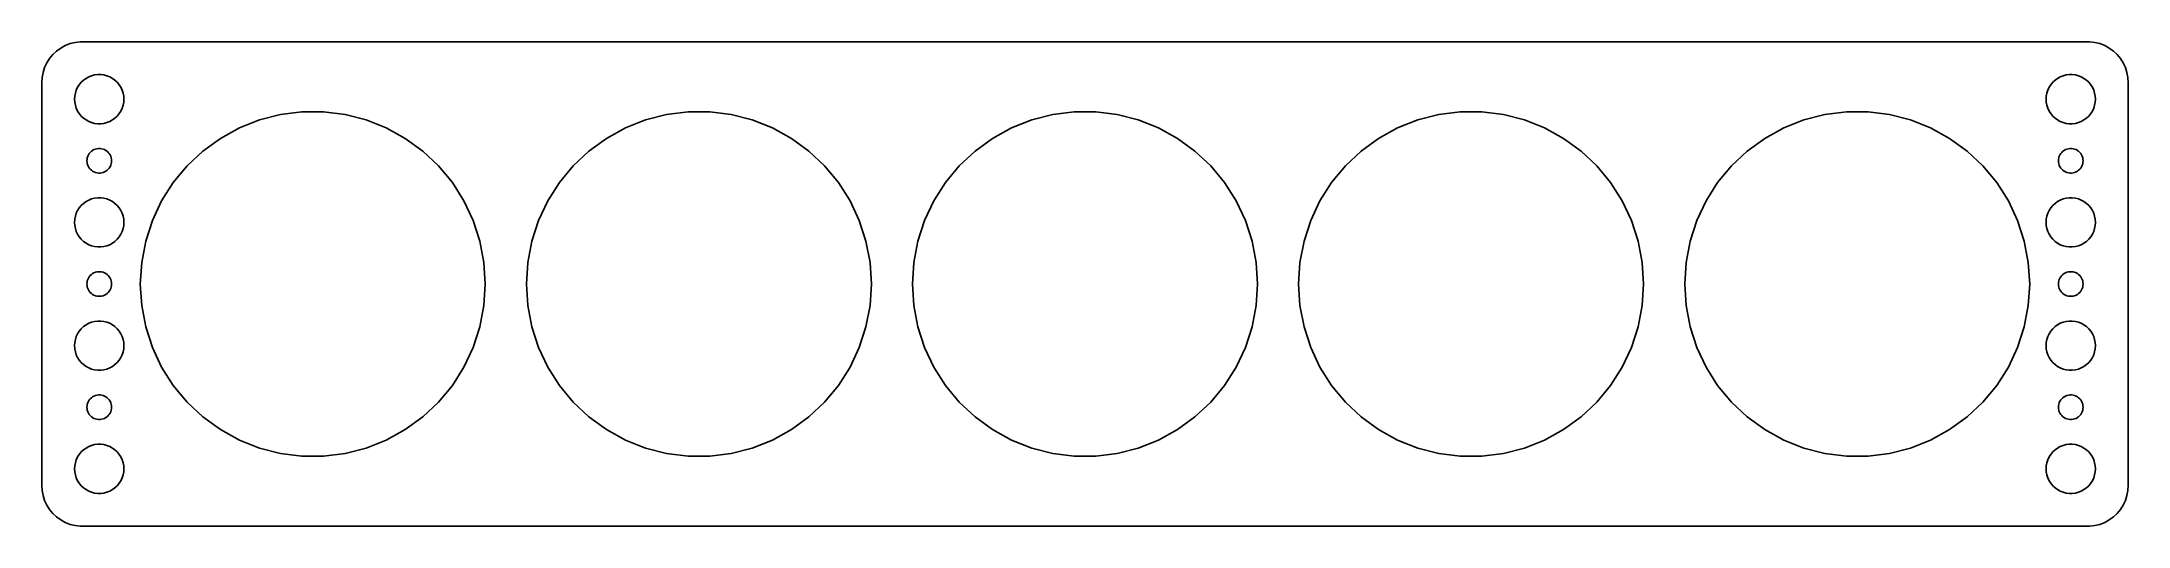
# Model space of a CAD drawing. Header units: metres. Extents: x -127 to 127, y -29 to 29.
import ezdxf

# ---------------------------------------------------------------- set-up
doc = ezdxf.new("R2010")
doc.units = ezdxf.units.M

msp = doc.modelspace()

# ---------------------------------------------------------------- linework, layer by layer
for p, q in [((-125.187, 28.3526), (-125.645, 27.9227)), ((-124.679, 28.7216), (-125.187, 28.3526)), ((-124.129, 29.0241), (-124.679, 28.7216)), ((-123.545, 29.2553), (-124.129, 29.0241)), ((-122.937, 29.4114), (-123.545, 29.2553)), ((-122.314, 29.4901), (-122.937, 29.4114)), ((122.314, 29.4901), (-122.314, 29.4901)), ((122.937, 29.4114), (122.314, 29.4901)), ((123.545, 29.2553), (122.937, 29.4114)), ((124.129, 29.0241), (123.545, 29.2553)), ((124.679, 28.7216), (124.129, 29.0241)), ((125.187, 28.3526), (124.679, 28.7216)), ((125.645, 27.9227), (125.187, 28.3526)), ((-126.843, 25.7434), (-126.961, 25.1267)), ((-126.649, 26.3406), (-126.843, 25.7434)), ((-126.382, 26.9088), (-126.649, 26.3406)), ((-126.045, 27.4389), (-126.382, 26.9088)), ((-125.645, 27.9227), (-126.045, 27.4389)), ((-120.927, 25.3532), (-120.562, 25.4469)), ((-120.562, 25.4469), (-120.188, 25.4941)), ((-120.188, 25.4941), (-119.812, 25.4941)), ((-119.812, 25.4941), (-119.438, 25.4469)), ((-119.438, 25.4469), (-119.073, 25.3532)), ((119.073, 25.3532), (119.438, 25.4469)), ((119.438, 25.4469), (119.812, 25.4941)), ((119.812, 25.4941), (120.188, 25.4941)), ((120.188, 25.4941), (120.562, 25.4469)), ((120.562, 25.4469), (120.927, 25.3532)), ((126.045, 27.4389), (125.645, 27.9227)), ((126.382, 26.9088), (126.045, 27.4389)), ((126.649, 26.3406), (126.382, 26.9088)), ((126.843, 25.7434), (126.649, 26.3406)), ((126.961, 25.1267), (126.843, 25.7434)), ((-126.961, 25.1267), (-127, 24.5)), ((-127, 24.5), (-127, -24.5)), ((-123, 22.5), (-122.976, 22.876)), ((-122.976, 22.876), (-122.906, 23.2461)), ((-122.906, 23.2461), (-122.789, 23.6044)), ((-122.789, 23.6044), (-122.629, 23.9453)), ((-122.629, 23.9453), (-122.427, 24.2634)), ((-122.427, 24.2634), (-122.187, 24.5536)), ((-122.187, 24.5536), (-121.912, 24.8115)), ((-121.912, 24.8115), (-121.607, 25.033)), ((-121.607, 25.033), (-121.277, 25.2145)), ((-121.277, 25.2145), (-120.927, 25.3532)), ((-119.073, 25.3532), (-118.723, 25.2145)), ((-118.723, 25.2145), (-118.393, 25.033)), ((-118.393, 25.033), (-118.088, 24.8115)), ((-118.088, 24.8115), (-117.813, 24.5536)), ((-117.813, 24.5536), (-117.573, 24.2634)), ((-117.573, 24.2634), (-117.371, 23.9453)), ((-117.371, 23.9453), (-117.211, 23.6044)), ((-117.211, 23.6044), (-117.094, 23.2461)), ((-117.094, 23.2461), (-117.024, 22.876)), ((-117.024, 22.876), (-117, 22.5)), ((117, 22.5), (117.024, 22.876)), ((117.024, 22.876), (117.094, 23.2461)), ((117.094, 23.2461), (117.211, 23.6044)), ((117.211, 23.6044), (117.371, 23.9453)), ((117.371, 23.9453), (117.573, 24.2634)), ((117.573, 24.2634), (117.813, 24.5536)), ((117.813, 24.5536), (118.088, 24.8115)), ((118.088, 24.8115), (118.393, 25.033)), ((118.393, 25.033), (118.723, 25.2145)), ((118.723, 25.2145), (119.073, 25.3532)), ((120.927, 25.3532), (121.277, 25.2145)), ((121.277, 25.2145), (121.607, 25.033)), ((121.607, 25.033), (121.912, 24.8115)), ((121.912, 24.8115), (122.187, 24.5536)), ((122.187, 24.5536), (122.427, 24.2634)), ((122.427, 24.2634), (122.629, 23.9453)), ((122.629, 23.9453), (122.789, 23.6044)), ((122.789, 23.6044), (122.906, 23.2461)), ((122.906, 23.2461), (122.976, 22.876)), ((122.976, 22.876), (123, 22.5)), ((127, 24.5), (126.961, 25.1267)), ((127, -24.5), (127, 24.5)), ((-122.976, 22.124), (-123, 22.5)), ((-122.906, 21.7539), (-122.976, 22.124)), ((-122.789, 21.3956), (-122.906, 21.7539)), ((-122.629, 21.0547), (-122.789, 21.3956)), ((-122.427, 20.7366), (-122.629, 21.0547)), ((-122.187, 20.4464), (-122.427, 20.7366)), ((-121.912, 20.1884), (-122.187, 20.4464)), ((-117.813, 20.4464), (-118.088, 20.1884)), ((-117.573, 20.7366), (-117.813, 20.4464)), ((-117.371, 21.0547), (-117.573, 20.7366)), ((-117.211, 21.3956), (-117.371, 21.0547)), ((-117.094, 21.7539), (-117.211, 21.3956)), ((-117.024, 22.124), (-117.094, 21.7539)), ((-117, 22.5), (-117.024, 22.124)), ((-100.489, 19.9722), (-97.935, 20.628)), ((-97.935, 20.628), (-95.3186, 20.9586)), ((-95.3186, 20.9586), (-92.6814, 20.9586)), ((-92.6814, 20.9586), (-90.065, 20.628)), ((-90.065, 20.628), (-87.5106, 19.9722)), ((-53.4893, 19.9722), (-50.935, 20.628)), ((-50.935, 20.628), (-48.3186, 20.9586)), ((-48.3186, 20.9586), (-45.6814, 20.9586)), ((-45.6814, 20.9586), (-43.065, 20.628)), ((-43.065, 20.628), (-40.5106, 19.9722)), ((-6.48935, 19.9722), (-3.935, 20.628)), ((-3.935, 20.628), (-1.31859, 20.9586)), ((-1.31859, 20.9586), (1.31859, 20.9586)), ((1.31859, 20.9586), (3.935, 20.628)), ((3.935, 20.628), (6.48935, 19.9722)), ((40.5106, 19.9722), (43.065, 20.628)), ((43.065, 20.628), (45.6814, 20.9586)), ((45.6814, 20.9586), (48.3186, 20.9586)), ((48.3186, 20.9586), (50.935, 20.628)), ((50.935, 20.628), (53.4893, 19.9722)), ((87.5106, 19.9722), (90.065, 20.628)), ((90.065, 20.628), (92.6814, 20.9586)), ((92.6814, 20.9586), (95.3186, 20.9586)), ((95.3186, 20.9586), (97.935, 20.628)), ((97.935, 20.628), (100.489, 19.9722)), ((117.024, 22.124), (117, 22.5)), ((117.094, 21.7539), (117.024, 22.124)), ((117.211, 21.3956), (117.094, 21.7539)), ((117.371, 21.0547), (117.211, 21.3956)), ((117.573, 20.7366), (117.371, 21.0547)), ((117.813, 20.4464), (117.573, 20.7366)), ((118.088, 20.1884), (117.813, 20.4464)), ((122.187, 20.4464), (121.912, 20.1884)), ((122.427, 20.7366), (122.187, 20.4464)), ((122.629, 21.0547), (122.427, 20.7366)), ((122.789, 21.3956), (122.629, 21.0547)), ((122.906, 21.7539), (122.789, 21.3956)), ((122.976, 22.124), (122.906, 21.7539)), ((123, 22.5), (122.976, 22.124)), ((-121.607, 19.967), (-121.912, 20.1884)), ((-121.277, 19.7855), (-121.607, 19.967)), ((-120.927, 19.6468), (-121.277, 19.7855)), ((-120.562, 19.5531), (-120.927, 19.6468)), ((-120.188, 19.5059), (-120.562, 19.5531)), ((-119.812, 19.5059), (-120.188, 19.5059)), ((-119.438, 19.5531), (-119.812, 19.5059)), ((-119.073, 19.6468), (-119.438, 19.5531)), ((-118.723, 19.7855), (-119.073, 19.6468)), ((-118.393, 19.967), (-118.723, 19.7855)), ((-118.088, 20.1884), (-118.393, 19.967)), ((-105.252, 17.7309), (-102.941, 19.0014)), ((-102.941, 19.0014), (-100.489, 19.9722)), ((-87.5106, 19.9722), (-85.0586, 19.0014)), ((-85.0586, 19.0014), (-82.7476, 17.7309)), ((-58.2523, 17.7309), (-55.9414, 19.0014)), ((-55.9414, 19.0014), (-53.4893, 19.9722)), ((-40.5106, 19.9722), (-38.0586, 19.0014)), ((-38.0586, 19.0014), (-35.7476, 17.7309)), ((-11.2523, 17.7309), (-8.94136, 19.0014)), ((-8.94136, 19.0014), (-6.48935, 19.9722)), ((6.48935, 19.9722), (8.94136, 19.0014)), ((8.94136, 19.0014), (11.2523, 17.7309)), ((35.7476, 17.7309), (38.0586, 19.0014)), ((38.0586, 19.0014), (40.5106, 19.9722)), ((53.4893, 19.9722), (55.9414, 19.0014)), ((55.9414, 19.0014), (58.2523, 17.7309)), ((82.7476, 17.7309), (85.0586, 19.0014)), ((85.0586, 19.0014), (87.5106, 19.9722)), ((100.489, 19.9722), (102.941, 19.0014)), ((102.941, 19.0014), (105.252, 17.7309)), ((118.393, 19.967), (118.088, 20.1884)), ((118.723, 19.7855), (118.393, 19.967)), ((119.073, 19.6468), (118.723, 19.7855)), ((119.438, 19.5531), (119.073, 19.6468)), ((119.812, 19.5059), (119.438, 19.5531)), ((120.188, 19.5059), (119.812, 19.5059)), ((120.562, 19.5531), (120.188, 19.5059)), ((120.927, 19.6468), (120.562, 19.5531)), ((121.277, 19.7855), (120.927, 19.6468)), ((121.607, 19.967), (121.277, 19.7855)), ((121.912, 20.1884), (121.607, 19.967)), ((-121.488, 15.188), (-121.453, 15.373)), ((-121.453, 15.373), (-121.395, 15.5522)), ((-121.395, 15.5522), (-121.314, 15.7226)), ((-121.314, 15.7226), (-121.214, 15.8817)), ((-121.214, 15.8817), (-121.093, 16.0268)), ((-121.093, 16.0268), (-120.956, 16.1558)), ((-120.956, 16.1558), (-120.804, 16.2665)), ((-120.804, 16.2665), (-120.639, 16.3572)), ((-120.639, 16.3572), (-120.464, 16.4266)), ((-120.464, 16.4266), (-120.281, 16.4734)), ((-120.281, 16.4734), (-120.094, 16.497)), ((-120.094, 16.497), (-119.906, 16.497)), ((-119.906, 16.497), (-119.719, 16.4734)), ((-119.719, 16.4734), (-119.536, 16.4266)), ((-119.536, 16.4266), (-119.361, 16.3572)), ((-119.361, 16.3572), (-119.196, 16.2665)), ((-119.196, 16.2665), (-119.044, 16.1558)), ((-119.044, 16.1558), (-118.907, 16.0268)), ((-118.907, 16.0268), (-118.786, 15.8817)), ((-118.786, 15.8817), (-118.686, 15.7226)), ((-118.686, 15.7226), (-118.605, 15.5522)), ((-118.605, 15.5522), (-118.547, 15.373)), ((-118.547, 15.373), (-118.512, 15.188)), ((-109.308, 14.3755), (-107.386, 16.1808)), ((-107.386, 16.1808), (-105.252, 17.7309)), ((-82.7476, 17.7309), (-80.6141, 16.1808)), ((-80.6141, 16.1808), (-78.6917, 14.3755)), ((-62.3083, 14.3755), (-60.3859, 16.1808)), ((-60.3859, 16.1808), (-58.2523, 17.7309)), ((-35.7476, 17.7309), (-33.6141, 16.1808)), ((-33.6141, 16.1808), (-31.6917, 14.3755)), ((-15.3083, 14.3755), (-13.3859, 16.1808)), ((-13.3859, 16.1808), (-11.2523, 17.7309)), ((11.2523, 17.7309), (13.3859, 16.1808)), ((13.3859, 16.1808), (15.3083, 14.3755)), ((31.6917, 14.3755), (33.6141, 16.1808)), ((33.6141, 16.1808), (35.7476, 17.7309)), ((58.2523, 17.7309), (60.3859, 16.1808)), ((60.3859, 16.1808), (62.3083, 14.3755)), ((78.6917, 14.3755), (80.6141, 16.1808)), ((80.6141, 16.1808), (82.7476, 17.7309)), ((105.252, 17.7309), (107.386, 16.1808)), ((107.386, 16.1808), (109.308, 14.3755)), ((118.512, 15.188), (118.547, 15.373)), ((118.547, 15.373), (118.605, 15.5522)), ((118.605, 15.5522), (118.686, 15.7226)), ((118.686, 15.7226), (118.786, 15.8817)), ((118.786, 15.8817), (118.907, 16.0268)), ((118.907, 16.0268), (119.044, 16.1558)), ((119.044, 16.1558), (119.196, 16.2665)), ((119.196, 16.2665), (119.361, 16.3572)), ((119.361, 16.3572), (119.536, 16.4266)), ((119.536, 16.4266), (119.719, 16.4734)), ((119.719, 16.4734), (119.906, 16.497)), ((119.906, 16.497), (120.094, 16.497)), ((120.094, 16.497), (120.281, 16.4734)), ((120.281, 16.4734), (120.464, 16.4266)), ((120.464, 16.4266), (120.639, 16.3572)), ((120.639, 16.3572), (120.804, 16.2665)), ((120.804, 16.2665), (120.956, 16.1558)), ((120.956, 16.1558), (121.093, 16.0268)), ((121.093, 16.0268), (121.214, 15.8817)), ((121.214, 15.8817), (121.314, 15.7226)), ((121.314, 15.7226), (121.395, 15.5522)), ((121.395, 15.5522), (121.453, 15.373)), ((121.453, 15.373), (121.488, 15.188)), ((-121.5, 15), (-121.488, 15.188)), ((-121.488, 14.812), (-121.5, 15)), ((-121.453, 14.627), (-121.488, 14.812)), ((-121.395, 14.4478), (-121.453, 14.627)), ((-121.314, 14.2774), (-121.395, 14.4478)), ((-121.214, 14.1183), (-121.314, 14.2774)), ((-121.093, 13.9732), (-121.214, 14.1183)), ((-120.956, 13.8442), (-121.093, 13.9732)), ((-120.804, 13.7335), (-120.956, 13.8442)), ((-120.639, 13.6427), (-120.804, 13.7335)), ((-120.464, 13.5734), (-120.639, 13.6427)), ((-120.281, 13.5266), (-120.464, 13.5734)), ((-120.094, 13.5029), (-120.281, 13.5266)), ((-119.906, 13.5029), (-120.094, 13.5029)), ((-119.719, 13.5266), (-119.906, 13.5029)), ((-119.536, 13.5734), (-119.719, 13.5266)), ((-119.361, 13.6427), (-119.536, 13.5734)), ((-119.196, 13.7335), (-119.361, 13.6427)), ((-119.044, 13.8442), (-119.196, 13.7335)), ((-118.907, 13.9732), (-119.044, 13.8442)), ((-118.786, 14.1183), (-118.907, 13.9732)), ((-118.686, 14.2774), (-118.786, 14.1183)), ((-118.605, 14.4478), (-118.686, 14.2774)), ((-118.547, 14.627), (-118.605, 14.4478)), ((-118.512, 14.812), (-118.547, 14.627)), ((-118.512, 15.188), (-118.5, 15)), ((-118.5, 15), (-118.512, 14.812)), ((-110.989, 12.3435), (-109.308, 14.3755)), ((-78.6917, 14.3755), (-77.0106, 12.3435)), ((-63.9893, 12.3435), (-62.3083, 14.3755)), ((-31.6917, 14.3755), (-30.0106, 12.3435)), ((-16.9893, 12.3435), (-15.3083, 14.3755)), ((15.3083, 14.3755), (16.9893, 12.3435)), ((30.0106, 12.3435), (31.6917, 14.3755)), ((62.3083, 14.3755), (63.9893, 12.3435)), ((77.0106, 12.3435), (78.6917, 14.3755)), ((109.308, 14.3755), (110.989, 12.3435)), ((118.5, 15), (118.512, 15.188)), ((118.512, 14.812), (118.5, 15)), ((118.547, 14.627), (118.512, 14.812)), ((118.605, 14.4478), (118.547, 14.627)), ((118.686, 14.2774), (118.605, 14.4478)), ((118.786, 14.1183), (118.686, 14.2774)), ((118.907, 13.9732), (118.786, 14.1183)), ((119.044, 13.8442), (118.907, 13.9732)), ((119.196, 13.7335), (119.044, 13.8442)), ((119.361, 13.6427), (119.196, 13.7335)), ((119.536, 13.5734), (119.361, 13.6427)), ((119.719, 13.5266), (119.536, 13.5734)), ((119.906, 13.5029), (119.719, 13.5266)), ((120.094, 13.5029), (119.906, 13.5029)), ((120.281, 13.5266), (120.094, 13.5029)), ((120.464, 13.5734), (120.281, 13.5266)), ((120.639, 13.6427), (120.464, 13.5734)), ((120.804, 13.7335), (120.639, 13.6427)), ((120.956, 13.8442), (120.804, 13.7335)), ((121.093, 13.9732), (120.956, 13.8442)), ((121.214, 14.1183), (121.093, 13.9732)), ((121.314, 14.2774), (121.214, 14.1183)), ((121.395, 14.4478), (121.314, 14.2774)), ((121.453, 14.627), (121.395, 14.4478)), ((121.488, 14.812), (121.453, 14.627)), ((121.488, 15.188), (121.5, 15)), ((121.5, 15), (121.488, 14.812)), ((-121.607, 10.033), (-121.277, 10.2145)), ((-121.277, 10.2145), (-120.927, 10.3532)), ((-120.927, 10.3532), (-120.562, 10.4469)), ((-120.562, 10.4469), (-120.188, 10.4941)), ((-120.188, 10.4941), (-119.812, 10.4941)), ((-119.812, 10.4941), (-119.438, 10.4469)), ((-119.438, 10.4469), (-119.073, 10.3532)), ((-119.073, 10.3532), (-118.723, 10.2145)), ((-118.723, 10.2145), (-118.393, 10.033)), ((-112.402, 10.1168), (-110.989, 12.3435)), ((-77.0106, 12.3435), (-75.5975, 10.1168)), ((-65.4024, 10.1168), (-63.9893, 12.3435)), ((-30.0106, 12.3435), (-28.5975, 10.1168)), ((-18.4024, 10.1168), (-16.9893, 12.3435)), ((16.9893, 12.3435), (18.4024, 10.1168)), ((28.5975, 10.1168), (30.0106, 12.3435)), ((63.9893, 12.3435), (65.4024, 10.1168)), ((75.5975, 10.1168), (77.0106, 12.3435)), ((110.989, 12.3435), (112.402, 10.1168)), ((118.393, 10.033), (118.723, 10.2145)), ((118.723, 10.2145), (119.073, 10.3532)), ((119.073, 10.3532), (119.438, 10.4469)), ((119.438, 10.4469), (119.812, 10.4941)), ((119.812, 10.4941), (120.188, 10.4941)), ((120.188, 10.4941), (120.562, 10.4469)), ((120.562, 10.4469), (120.927, 10.3532)), ((120.927, 10.3532), (121.277, 10.2145)), ((121.277, 10.2145), (121.607, 10.033)), ((-123, 7.5), (-122.976, 7.87599)), ((-122.976, 7.87599), (-122.906, 8.24606)), ((-122.906, 8.24606), (-122.789, 8.60437)), ((-122.789, 8.60437), (-122.629, 8.94525)), ((-122.629, 8.94525), (-122.427, 9.26335)), ((-122.427, 9.26335), (-122.187, 9.55363)), ((-122.187, 9.55363), (-121.912, 9.81154)), ((-121.912, 9.81154), (-121.607, 10.033)), ((-118.393, 10.033), (-118.088, 9.81154)), ((-118.088, 9.81154), (-117.813, 9.55363)), ((-117.813, 9.55363), (-117.573, 9.26335)), ((-117.573, 9.26335), (-117.371, 8.94525)), ((-117.371, 8.94525), (-117.211, 8.60437)), ((-117.211, 8.60437), (-117.094, 8.24606)), ((-117.094, 8.24606), (-117.024, 7.87599)), ((-117.024, 7.87599), (-117, 7.5)), ((-114.34, 5.22247), (-113.525, 7.73061)), ((-113.525, 7.73061), (-112.402, 10.1168)), ((-75.5975, 10.1168), (-74.4747, 7.73061)), ((-74.4747, 7.73061), (-73.6597, 5.22247)), ((-67.3402, 5.22247), (-66.5253, 7.73061)), ((-66.5253, 7.73061), (-65.4024, 10.1168)), ((-28.5975, 10.1168), (-27.4747, 7.73061)), ((-27.4747, 7.73061), (-26.6597, 5.22247)), ((-20.3402, 5.22247), (-19.5253, 7.73061)), ((-19.5253, 7.73061), (-18.4024, 10.1168)), ((18.4024, 10.1168), (19.5253, 7.73061)), ((19.5253, 7.73061), (20.3402, 5.22247)), ((26.6597, 5.22247), (27.4747, 7.73061)), ((27.4747, 7.73061), (28.5975, 10.1168)), ((65.4024, 10.1168), (66.5253, 7.73061)), ((66.5253, 7.73061), (67.3402, 5.22247)), ((73.6597, 5.22247), (74.4747, 7.73061)), ((74.4747, 7.73061), (75.5975, 10.1168)), ((112.402, 10.1168), (113.525, 7.73061)), ((113.525, 7.73061), (114.34, 5.22247)), ((117, 7.5), (117.024, 7.87599)), ((117.024, 7.87599), (117.094, 8.24606)), ((117.094, 8.24606), (117.211, 8.60437)), ((117.211, 8.60437), (117.371, 8.94525)), ((117.371, 8.94525), (117.573, 9.26335)), ((117.573, 9.26335), (117.813, 9.55363)), ((117.813, 9.55363), (118.088, 9.81154)), ((118.088, 9.81154), (118.393, 10.033)), ((121.607, 10.033), (121.912, 9.81154)), ((121.912, 9.81154), (122.187, 9.55363)), ((122.187, 9.55363), (122.427, 9.26335)), ((122.427, 9.26335), (122.629, 8.94525)), ((122.629, 8.94525), (122.789, 8.60437)), ((122.789, 8.60437), (122.906, 8.24606)), ((122.906, 8.24606), (122.976, 7.87599)), ((122.976, 7.87599), (123, 7.5)), ((-122.976, 7.12399), (-123, 7.5)), ((-122.906, 6.75392), (-122.976, 7.12399)), ((-122.789, 6.39561), (-122.906, 6.75392)), ((-122.629, 6.05473), (-122.789, 6.39561)), ((-122.427, 5.73663), (-122.629, 6.05473)), ((-122.187, 5.44635), (-122.427, 5.73663)), ((-121.912, 5.18845), (-122.187, 5.44635)), ((-121.607, 4.96701), (-121.912, 5.18845)), ((-118.088, 5.18845), (-118.393, 4.96701)), ((-117.813, 5.44635), (-118.088, 5.18845)), ((-117.573, 5.73663), (-117.813, 5.44635)), ((-117.371, 6.05473), (-117.573, 5.73663)), ((-117.211, 6.39561), (-117.371, 6.05473)), ((-117.094, 6.75392), (-117.211, 6.39561)), ((-117.024, 7.12399), (-117.094, 6.75392)), ((-117, 7.5), (-117.024, 7.12399)), ((-114.834, 2.63199), (-114.34, 5.22247)), ((-73.6597, 5.22247), (-73.1656, 2.63199)), ((-67.8344, 2.63199), (-67.3402, 5.22247)), ((-26.6597, 5.22247), (-26.1656, 2.63199)), ((-20.8344, 2.63199), (-20.3402, 5.22247)), ((20.3402, 5.22247), (20.8344, 2.63199)), ((26.1656, 2.63199), (26.6597, 5.22247)), ((67.3402, 5.22247), (67.8344, 2.63199)), ((73.1656, 2.63199), (73.6597, 5.22247)), ((114.34, 5.22247), (114.834, 2.63199)), ((117.024, 7.12399), (117, 7.5)), ((117.094, 6.75392), (117.024, 7.12399)), ((117.211, 6.39561), (117.094, 6.75392)), ((117.371, 6.05473), (117.211, 6.39561)), ((117.573, 5.73663), (117.371, 6.05473)), ((117.813, 5.44635), (117.573, 5.73663)), ((118.088, 5.18845), (117.813, 5.44635)), ((118.393, 4.96701), (118.088, 5.18845)), ((121.912, 5.18845), (121.607, 4.96701)), ((122.187, 5.44635), (121.912, 5.18845)), ((122.427, 5.73663), (122.187, 5.44635)), ((122.629, 6.05473), (122.427, 5.73663)), ((122.789, 6.39561), (122.629, 6.05473)), ((122.906, 6.75392), (122.789, 6.39561)), ((122.976, 7.12399), (122.906, 6.75392)), ((123, 7.5), (122.976, 7.12399)), ((-121.277, 4.78551), (-121.607, 4.96701)), ((-120.927, 4.64682), (-121.277, 4.78551)), ((-120.562, 4.55313), (-120.927, 4.64682)), ((-120.188, 4.50591), (-120.562, 4.55313)), ((-119.812, 4.50591), (-120.188, 4.50591)), ((-119.438, 4.55313), (-119.812, 4.50591)), ((-119.073, 4.64682), (-119.438, 4.55313)), ((-118.723, 4.78551), (-119.073, 4.64682)), ((-118.393, 4.96701), (-118.723, 4.78551)), ((-115, 0), (-114.834, 2.63199)), ((-73.1656, 2.63199), (-73, 0)), ((-68, 0), (-67.8344, 2.63199)), ((-26.1656, 2.63199), (-26, 0)), ((-21, 0), (-20.8344, 2.63199)), ((20.8344, 2.63199), (21, 0)), ((26, 0), (26.1656, 2.63199)), ((67.8344, 2.63199), (68, 0)), ((73, 0), (73.1656, 2.63199)), ((114.834, 2.63199), (115, 0)), ((118.723, 4.78551), (118.393, 4.96701)), ((119.073, 4.64682), (118.723, 4.78551)), ((119.438, 4.55313), (119.073, 4.64682)), ((119.812, 4.50591), (119.438, 4.55313)), ((120.188, 4.50591), (119.812, 4.50591)), ((120.562, 4.55313), (120.188, 4.50591)), ((120.927, 4.64682), (120.562, 4.55313)), ((121.277, 4.78551), (120.927, 4.64682)), ((121.607, 4.96701), (121.277, 4.78551)), ((-121.5, 0), (-121.488, 0.18799)), ((-121.488, -0.18799), (-121.5, 0)), ((-121.488, 0.18799), (-121.453, 0.37303)), ((-121.453, 0.37303), (-121.395, 0.55219)), ((-121.395, 0.55219), (-121.314, 0.72263)), ((-121.314, 0.72263), (-121.214, 0.88167)), ((-121.214, 0.88167), (-121.093, 1.02681)), ((-121.093, 1.02681), (-120.956, 1.15576)), ((-120.956, 1.15576), (-120.804, 1.26648)), ((-120.804, 1.26648), (-120.639, 1.35724)), ((-120.639, 1.35724), (-120.464, 1.42657)), ((-120.464, 1.42657), (-120.281, 1.47342)), ((-120.281, 1.47342), (-120.094, 1.49704)), ((-120.094, 1.49704), (-119.906, 1.49704)), ((-119.906, 1.49704), (-119.719, 1.47342)), ((-119.719, 1.47342), (-119.536, 1.42657)), ((-119.536, 1.42657), (-119.361, 1.35724)), ((-119.361, 1.35724), (-119.196, 1.26648)), ((-119.196, 1.26648), (-119.044, 1.15576)), ((-119.044, 1.15576), (-118.907, 1.02681)), ((-118.907, 1.02681), (-118.786, 0.88167)), ((-118.786, 0.88167), (-118.686, 0.72263)), ((-118.686, 0.72263), (-118.605, 0.55219)), ((-118.605, 0.55219), (-118.547, 0.37303)), ((-118.547, 0.37303), (-118.512, 0.18799)), ((-118.512, 0.18799), (-118.5, 0)), ((-118.5, 0), (-118.512, -0.18799)), ((-114.834, -2.63199), (-115, 0)), ((-73, 0), (-73.1656, -2.63199)), ((-67.8344, -2.63199), (-68, 0)), ((-26, 0), (-26.1656, -2.63199)), ((-20.8344, -2.63199), (-21, 0)), ((21, 0), (20.8344, -2.63199)), ((26.1656, -2.63199), (26, 0)), ((68, 0), (67.8344, -2.63199)), ((73.1656, -2.63199), (73, 0)), ((115, 0), (114.834, -2.63199)), ((118.5, 0), (118.512, 0.18799)), ((118.512, -0.18799), (118.5, 0)), ((118.512, 0.18799), (118.547, 0.37303)), ((118.547, 0.37303), (118.605, 0.55219)), ((118.605, 0.55219), (118.686, 0.72263)), ((118.686, 0.72263), (118.786, 0.88167)), ((118.786, 0.88167), (118.907, 1.02681)), ((118.907, 1.02681), (119.044, 1.15576)), ((119.044, 1.15576), (119.196, 1.26648)), ((119.196, 1.26648), (119.361, 1.35724)), ((119.361, 1.35724), (119.536, 1.42657)), ((119.536, 1.42657), (119.719, 1.47342)), ((119.719, 1.47342), (119.906, 1.49704)), ((119.906, 1.49704), (120.094, 1.49704)), ((120.094, 1.49704), (120.281, 1.47342)), ((120.281, 1.47342), (120.464, 1.42657)), ((120.464, 1.42657), (120.639, 1.35724)), ((120.639, 1.35724), (120.804, 1.26648)), ((120.804, 1.26648), (120.956, 1.15576)), ((120.956, 1.15576), (121.093, 1.02681)), ((121.093, 1.02681), (121.214, 0.88167)), ((121.214, 0.88167), (121.314, 0.72263)), ((121.314, 0.72263), (121.395, 0.55219)), ((121.395, 0.55219), (121.453, 0.37303)), ((121.453, 0.37303), (121.488, 0.18799)), ((121.488, 0.18799), (121.5, 0)), ((121.5, 0), (121.488, -0.18799)), ((-121.453, -0.37303), (-121.488, -0.18799)), ((-121.395, -0.55219), (-121.453, -0.37303)), ((-121.314, -0.72263), (-121.395, -0.55219)), ((-121.214, -0.88167), (-121.314, -0.72263)), ((-121.093, -1.02681), (-121.214, -0.88167)), ((-120.956, -1.15576), (-121.093, -1.02681)), ((-120.804, -1.26648), (-120.956, -1.15576)), ((-120.639, -1.35724), (-120.804, -1.26648)), ((-120.464, -1.42657), (-120.639, -1.35724)), ((-120.281, -1.47342), (-120.464, -1.42657)), ((-120.094, -1.49704), (-120.281, -1.47342)), ((-119.906, -1.49704), (-120.094, -1.49704)), ((-119.719, -1.47342), (-119.906, -1.49704)), ((-119.536, -1.42657), (-119.719, -1.47342)), ((-119.361, -1.35724), (-119.536, -1.42657)), ((-119.196, -1.26648), (-119.361, -1.35724)), ((-119.044, -1.15576), (-119.196, -1.26648)), ((-118.907, -1.02681), (-119.044, -1.15576)), ((-118.786, -0.88167), (-118.907, -1.02681)), ((-118.686, -0.72263), (-118.786, -0.88167)), ((-118.605, -0.55219), (-118.686, -0.72263)), ((-118.547, -0.37303), (-118.605, -0.55219)), ((-118.512, -0.18799), (-118.547, -0.37303)), ((118.547, -0.37303), (118.512, -0.18799)), ((118.605, -0.55219), (118.547, -0.37303)), ((118.686, -0.72263), (118.605, -0.55219)), ((118.786, -0.88167), (118.686, -0.72263)), ((118.907, -1.02681), (118.786, -0.88167)), ((119.044, -1.15576), (118.907, -1.02681)), ((119.196, -1.26648), (119.044, -1.15576)), ((119.361, -1.35724), (119.196, -1.26648)), ((119.536, -1.42657), (119.361, -1.35724)), ((119.719, -1.47342), (119.536, -1.42657)), ((119.906, -1.49704), (119.719, -1.47342)), ((120.094, -1.49704), (119.906, -1.49704)), ((120.281, -1.47342), (120.094, -1.49704)), ((120.464, -1.42657), (120.281, -1.47342)), ((120.639, -1.35724), (120.464, -1.42657)), ((120.804, -1.26648), (120.639, -1.35724)), ((120.956, -1.15576), (120.804, -1.26648)), ((121.093, -1.02681), (120.956, -1.15576)), ((121.214, -0.88167), (121.093, -1.02681)), ((121.314, -0.72263), (121.214, -0.88167)), ((121.395, -0.55219), (121.314, -0.72263)), ((121.453, -0.37303), (121.395, -0.55219)), ((121.488, -0.18799), (121.453, -0.37303)), ((-121.912, -5.18845), (-121.607, -4.96701)), ((-121.607, -4.96701), (-121.277, -4.78551)), ((-121.277, -4.78551), (-120.927, -4.64682)), ((-120.927, -4.64682), (-120.562, -4.55313)), ((-120.562, -4.55313), (-120.188, -4.50591)), ((-120.188, -4.50591), (-119.812, -4.50591)), ((-119.812, -4.50591), (-119.438, -4.55313)), ((-119.438, -4.55313), (-119.073, -4.64682)), ((-119.073, -4.64682), (-118.723, -4.78551)), ((-118.723, -4.78551), (-118.393, -4.96701)), ((-118.393, -4.96701), (-118.088, -5.18845)), ((-114.34, -5.22247), (-114.834, -2.63199)), ((-73.1656, -2.63199), (-73.6597, -5.22247)), ((-67.3402, -5.22247), (-67.8344, -2.63199)), ((-26.1656, -2.63199), (-26.6597, -5.22247)), ((-20.3402, -5.22247), (-20.8344, -2.63199)), ((20.8344, -2.63199), (20.3402, -5.22247)), ((26.6597, -5.22247), (26.1656, -2.63199)), ((67.8344, -2.63199), (67.3402, -5.22247)), ((73.6597, -5.22247), (73.1656, -2.63199)), ((114.834, -2.63199), (114.34, -5.22247)), ((118.088, -5.18845), (118.393, -4.96701)), ((118.393, -4.96701), (118.723, -4.78551)), ((118.723, -4.78551), (119.073, -4.64682)), ((119.073, -4.64682), (119.438, -4.55313)), ((119.438, -4.55313), (119.812, -4.50591)), ((119.812, -4.50591), (120.188, -4.50591)), ((120.188, -4.50591), (120.562, -4.55313)), ((120.562, -4.55313), (120.927, -4.64682)), ((120.927, -4.64682), (121.277, -4.78551)), ((121.277, -4.78551), (121.607, -4.96701)), ((121.607, -4.96701), (121.912, -5.18845)), ((-123, -7.5), (-122.976, -7.12399)), ((-122.976, -7.87599), (-123, -7.5)), ((-122.976, -7.12399), (-122.906, -6.75392)), ((-122.906, -6.75392), (-122.789, -6.39561)), ((-122.789, -6.39561), (-122.629, -6.05473)), ((-122.629, -6.05473), (-122.427, -5.73663)), ((-122.427, -5.73663), (-122.187, -5.44635)), ((-122.187, -5.44635), (-121.912, -5.18845)), ((-118.088, -5.18845), (-117.813, -5.44635)), ((-117.813, -5.44635), (-117.573, -5.73663)), ((-117.573, -5.73663), (-117.371, -6.05473)), ((-117.371, -6.05473), (-117.211, -6.39561)), ((-117.211, -6.39561), (-117.094, -6.75392)), ((-117.094, -6.75392), (-117.024, -7.12399)), ((-117.024, -7.12399), (-117, -7.5)), ((-117, -7.5), (-117.024, -7.87599)), ((-113.525, -7.73061), (-114.34, -5.22247)), ((-73.6597, -5.22247), (-74.4747, -7.73061)), ((-66.5253, -7.73061), (-67.3402, -5.22247)), ((-26.6597, -5.22247), (-27.4747, -7.73061)), ((-19.5253, -7.73061), (-20.3402, -5.22247)), ((20.3402, -5.22247), (19.5253, -7.73061)), ((27.4747, -7.73061), (26.6597, -5.22247)), ((67.3402, -5.22247), (66.5253, -7.73061)), ((74.4747, -7.73061), (73.6597, -5.22247)), ((114.34, -5.22247), (113.525, -7.73061)), ((117, -7.5), (117.024, -7.12399)), ((117.024, -7.87599), (117, -7.5)), ((117.024, -7.12399), (117.094, -6.75392)), ((117.094, -6.75392), (117.211, -6.39561)), ((117.211, -6.39561), (117.371, -6.05473)), ((117.371, -6.05473), (117.573, -5.73663)), ((117.573, -5.73663), (117.813, -5.44635)), ((117.813, -5.44635), (118.088, -5.18845)), ((121.912, -5.18845), (122.187, -5.44635)), ((122.187, -5.44635), (122.427, -5.73663)), ((122.427, -5.73663), (122.629, -6.05473)), ((122.629, -6.05473), (122.789, -6.39561)), ((122.789, -6.39561), (122.906, -6.75392)), ((122.906, -6.75392), (122.976, -7.12399)), ((122.976, -7.12399), (123, -7.5)), ((123, -7.5), (122.976, -7.87599)), ((-122.906, -8.24606), (-122.976, -7.87599)), ((-122.789, -8.60437), (-122.906, -8.24606)), ((-122.629, -8.94525), (-122.789, -8.60437)), ((-122.427, -9.26335), (-122.629, -8.94525)), ((-122.187, -9.55363), (-122.427, -9.26335)), ((-121.912, -9.81154), (-122.187, -9.55363)), ((-121.607, -10.033), (-121.912, -9.81154)), ((-121.277, -10.2145), (-121.607, -10.033)), ((-118.393, -10.033), (-118.723, -10.2145)), ((-118.088, -9.81154), (-118.393, -10.033)), ((-117.813, -9.55363), (-118.088, -9.81154)), ((-117.573, -9.26335), (-117.813, -9.55363)), ((-117.371, -8.94525), (-117.573, -9.26335)), ((-117.211, -8.60437), (-117.371, -8.94525)), ((-117.094, -8.24606), (-117.211, -8.60437)), ((-117.024, -7.87599), (-117.094, -8.24606)), ((-112.402, -10.1168), (-113.525, -7.73061)), ((-110.989, -12.3435), (-112.402, -10.1168)), ((-75.5975, -10.1168), (-77.0106, -12.3435)), ((-74.4747, -7.73061), (-75.5975, -10.1168)), ((-65.4024, -10.1168), (-66.5253, -7.73061)), ((-63.9893, -12.3435), (-65.4024, -10.1168)), ((-28.5975, -10.1168), (-30.0106, -12.3435)), ((-27.4747, -7.73061), (-28.5975, -10.1168)), ((-18.4024, -10.1168), (-19.5253, -7.73061)), ((-16.9893, -12.3435), (-18.4024, -10.1168)), ((18.4024, -10.1168), (16.9893, -12.3435)), ((19.5253, -7.73061), (18.4024, -10.1168)), ((28.5975, -10.1168), (27.4747, -7.73061)), ((30.0106, -12.3435), (28.5975, -10.1168)), ((65.4024, -10.1168), (63.9893, -12.3435)), ((66.5253, -7.73061), (65.4024, -10.1168)), ((75.5975, -10.1168), (74.4747, -7.73061)), ((77.0106, -12.3435), (75.5975, -10.1168)), ((112.402, -10.1168), (110.989, -12.3435)), ((113.525, -7.73061), (112.402, -10.1168)), ((117.094, -8.24606), (117.024, -7.87599)), ((117.211, -8.60437), (117.094, -8.24606)), ((117.371, -8.94525), (117.211, -8.60437)), ((117.573, -9.26335), (117.371, -8.94525)), ((117.813, -9.55363), (117.573, -9.26335)), ((118.088, -9.81154), (117.813, -9.55363)), ((118.393, -10.033), (118.088, -9.81154)), ((118.723, -10.2145), (118.393, -10.033)), ((121.607, -10.033), (121.277, -10.2145)), ((121.912, -9.81154), (121.607, -10.033)), ((122.187, -9.55363), (121.912, -9.81154)), ((122.427, -9.26335), (122.187, -9.55363)), ((122.629, -8.94525), (122.427, -9.26335)), ((122.789, -8.60437), (122.629, -8.94525)), ((122.906, -8.24606), (122.789, -8.60437)), ((122.976, -7.87599), (122.906, -8.24606)), ((-120.927, -10.3532), (-121.277, -10.2145)), ((-120.562, -10.4469), (-120.927, -10.3532)), ((-120.188, -10.4941), (-120.562, -10.4469)), ((-119.812, -10.4941), (-120.188, -10.4941)), ((-119.438, -10.4469), (-119.812, -10.4941)), ((-119.073, -10.3532), (-119.438, -10.4469)), ((-118.723, -10.2145), (-119.073, -10.3532)), ((-109.308, -14.3755), (-110.989, -12.3435)), ((-77.0106, -12.3435), (-78.6917, -14.3755)), ((-62.3083, -14.3755), (-63.9893, -12.3435)), ((-30.0106, -12.3435), (-31.6917, -14.3755)), ((-15.3083, -14.3755), (-16.9893, -12.3435)), ((16.9893, -12.3435), (15.3083, -14.3755)), ((31.6917, -14.3755), (30.0106, -12.3435)), ((63.9893, -12.3435), (62.3083, -14.3755)), ((78.6917, -14.3755), (77.0106, -12.3435)), ((110.989, -12.3435), (109.308, -14.3755)), ((119.073, -10.3532), (118.723, -10.2145)), ((119.438, -10.4469), (119.073, -10.3532)), ((119.812, -10.4941), (119.438, -10.4469)), ((120.188, -10.4941), (119.812, -10.4941)), ((120.562, -10.4469), (120.188, -10.4941)), ((120.927, -10.3532), (120.562, -10.4469)), ((121.277, -10.2145), (120.927, -10.3532)), ((-121.5, -15), (-121.488, -14.812)), ((-121.488, -15.188), (-121.5, -15)), ((-121.488, -14.812), (-121.453, -14.627)), ((-121.453, -15.373), (-121.488, -15.188)), ((-121.453, -14.627), (-121.395, -14.4478)), ((-121.395, -14.4478), (-121.314, -14.2774)), ((-121.314, -14.2774), (-121.214, -14.1183)), ((-121.214, -14.1183), (-121.093, -13.9732)), ((-121.093, -13.9732), (-120.956, -13.8442)), ((-120.956, -13.8442), (-120.804, -13.7335)), ((-120.804, -13.7335), (-120.639, -13.6427)), ((-120.639, -13.6427), (-120.464, -13.5734)), ((-120.464, -13.5734), (-120.281, -13.5266)), ((-120.281, -13.5266), (-120.094, -13.5029)), ((-120.094, -13.5029), (-119.906, -13.5029)), ((-119.906, -13.5029), (-119.719, -13.5266)), ((-119.719, -13.5266), (-119.536, -13.5734)), ((-119.536, -13.5734), (-119.361, -13.6427)), ((-119.361, -13.6427), (-119.196, -13.7335)), ((-119.196, -13.7335), (-119.044, -13.8442)), ((-119.044, -13.8442), (-118.907, -13.9732)), ((-118.907, -13.9732), (-118.786, -14.1183)), ((-118.786, -14.1183), (-118.686, -14.2774)), ((-118.686, -14.2774), (-118.605, -14.4478)), ((-118.605, -14.4478), (-118.547, -14.627)), ((-118.547, -14.627), (-118.512, -14.812)), ((-118.512, -15.188), (-118.547, -15.373)), ((-118.512, -14.812), (-118.5, -15)), ((-118.5, -15), (-118.512, -15.188)), ((-107.386, -16.1808), (-109.308, -14.3755)), ((-78.6917, -14.3755), (-80.6141, -16.1808)), ((-60.3859, -16.1808), (-62.3083, -14.3755)), ((-31.6917, -14.3755), (-33.6141, -16.1808)), ((-13.3859, -16.1808), (-15.3083, -14.3755)), ((15.3083, -14.3755), (13.3859, -16.1808)), ((33.6141, -16.1808), (31.6917, -14.3755)), ((62.3083, -14.3755), (60.3859, -16.1808)), ((80.6141, -16.1808), (78.6917, -14.3755)), ((109.308, -14.3755), (107.386, -16.1808)), ((118.5, -15), (118.512, -14.812)), ((118.512, -15.188), (118.5, -15)), ((118.512, -14.812), (118.547, -14.627)), ((118.547, -15.373), (118.512, -15.188)), ((118.547, -14.627), (118.605, -14.4478)), ((118.605, -14.4478), (118.686, -14.2774)), ((118.686, -14.2774), (118.786, -14.1183)), ((118.786, -14.1183), (118.907, -13.9732)), ((118.907, -13.9732), (119.044, -13.8442)), ((119.044, -13.8442), (119.196, -13.7335)), ((119.196, -13.7335), (119.361, -13.6427)), ((119.361, -13.6427), (119.536, -13.5734)), ((119.536, -13.5734), (119.719, -13.5266)), ((119.719, -13.5266), (119.906, -13.5029)), ((119.906, -13.5029), (120.094, -13.5029)), ((120.094, -13.5029), (120.281, -13.5266)), ((120.281, -13.5266), (120.464, -13.5734)), ((120.464, -13.5734), (120.639, -13.6427)), ((120.639, -13.6427), (120.804, -13.7335)), ((120.804, -13.7335), (120.956, -13.8442)), ((120.956, -13.8442), (121.093, -13.9732)), ((121.093, -13.9732), (121.214, -14.1183)), ((121.214, -14.1183), (121.314, -14.2774)), ((121.314, -14.2774), (121.395, -14.4478)), ((121.395, -14.4478), (121.453, -14.627)), ((121.453, -14.627), (121.488, -14.812)), ((121.488, -15.188), (121.453, -15.373)), ((121.488, -14.812), (121.5, -15)), ((121.5, -15), (121.488, -15.188)), ((-121.395, -15.5522), (-121.453, -15.373)), ((-121.314, -15.7226), (-121.395, -15.5522)), ((-121.214, -15.8817), (-121.314, -15.7226)), ((-121.093, -16.0268), (-121.214, -15.8817)), ((-120.956, -16.1558), (-121.093, -16.0268)), ((-120.804, -16.2665), (-120.956, -16.1558)), ((-120.639, -16.3572), (-120.804, -16.2665)), ((-120.464, -16.4266), (-120.639, -16.3572)), ((-120.281, -16.4734), (-120.464, -16.4266)), ((-120.094, -16.497), (-120.281, -16.4734)), ((-119.906, -16.497), (-120.094, -16.497)), ((-119.719, -16.4734), (-119.906, -16.497)), ((-119.536, -16.4266), (-119.719, -16.4734)), ((-119.361, -16.3572), (-119.536, -16.4266)), ((-119.196, -16.2665), (-119.361, -16.3572)), ((-119.044, -16.1558), (-119.196, -16.2665)), ((-118.907, -16.0268), (-119.044, -16.1558)), ((-118.786, -15.8817), (-118.907, -16.0268)), ((-118.686, -15.7226), (-118.786, -15.8817)), ((-118.605, -15.5522), (-118.686, -15.7226)), ((-118.547, -15.373), (-118.605, -15.5522)), ((-105.252, -17.7309), (-107.386, -16.1808)), ((-102.941, -19.0014), (-105.252, -17.7309)), ((-82.7476, -17.7309), (-85.0586, -19.0014)), ((-80.6141, -16.1808), (-82.7476, -17.7309)), ((-58.2523, -17.7309), (-60.3859, -16.1808)), ((-55.9414, -19.0014), (-58.2523, -17.7309)), ((-35.7476, -17.7309), (-38.0586, -19.0014)), ((-33.6141, -16.1808), (-35.7476, -17.7309)), ((-11.2523, -17.7309), (-13.3859, -16.1808)), ((-8.94136, -19.0014), (-11.2523, -17.7309)), ((11.2523, -17.7309), (8.94136, -19.0014)), ((13.3859, -16.1808), (11.2523, -17.7309)), ((35.7476, -17.7309), (33.6141, -16.1808)), ((38.0586, -19.0014), (35.7476, -17.7309)), ((58.2523, -17.7309), (55.9414, -19.0014)), ((60.3859, -16.1808), (58.2523, -17.7309)), ((82.7476, -17.7309), (80.6141, -16.1808)), ((85.0586, -19.0014), (82.7476, -17.7309)), ((105.252, -17.7309), (102.941, -19.0014)), ((107.386, -16.1808), (105.252, -17.7309)), ((118.605, -15.5522), (118.547, -15.373)), ((118.686, -15.7226), (118.605, -15.5522)), ((118.786, -15.8817), (118.686, -15.7226)), ((118.907, -16.0268), (118.786, -15.8817)), ((119.044, -16.1558), (118.907, -16.0268)), ((119.196, -16.2665), (119.044, -16.1558)), ((119.361, -16.3572), (119.196, -16.2665)), ((119.536, -16.4266), (119.361, -16.3572)), ((119.719, -16.4734), (119.536, -16.4266)), ((119.906, -16.497), (119.719, -16.4734)), ((120.094, -16.497), (119.906, -16.497)), ((120.281, -16.4734), (120.094, -16.497)), ((120.464, -16.4266), (120.281, -16.4734)), ((120.639, -16.3572), (120.464, -16.4266)), ((120.804, -16.2665), (120.639, -16.3572)), ((120.956, -16.1558), (120.804, -16.2665)), ((121.093, -16.0268), (120.956, -16.1558)), ((121.214, -15.8817), (121.093, -16.0268)), ((121.314, -15.7226), (121.214, -15.8817)), ((121.395, -15.5522), (121.314, -15.7226)), ((121.453, -15.373), (121.395, -15.5522)), ((-122.187, -20.4464), (-121.912, -20.1884)), ((-121.912, -20.1884), (-121.607, -19.967)), ((-121.607, -19.967), (-121.277, -19.7855)), ((-121.277, -19.7855), (-120.927, -19.6468)), ((-120.927, -19.6468), (-120.562, -19.5531)), ((-120.562, -19.5531), (-120.188, -19.5059)), ((-120.188, -19.5059), (-119.812, -19.5059)), ((-119.812, -19.5059), (-119.438, -19.5531)), ((-119.438, -19.5531), (-119.073, -19.6468)), ((-119.073, -19.6468), (-118.723, -19.7855)), ((-118.723, -19.7855), (-118.393, -19.967)), ((-118.393, -19.967), (-118.088, -20.1884)), ((-118.088, -20.1884), (-117.813, -20.4464)), ((-100.489, -19.9722), (-102.941, -19.0014)), ((-97.935, -20.628), (-100.489, -19.9722)), ((-87.5106, -19.9722), (-90.065, -20.628)), ((-85.0586, -19.0014), (-87.5106, -19.9722)), ((-53.4893, -19.9722), (-55.9414, -19.0014)), ((-50.935, -20.628), (-53.4893, -19.9722)), ((-40.5106, -19.9722), (-43.065, -20.628)), ((-38.0586, -19.0014), (-40.5106, -19.9722)), ((-6.48935, -19.9722), (-8.94136, -19.0014)), ((-3.935, -20.628), (-6.48935, -19.9722)), ((6.48935, -19.9722), (3.935, -20.628)), ((8.94136, -19.0014), (6.48935, -19.9722)), ((40.5106, -19.9722), (38.0586, -19.0014)), ((43.065, -20.628), (40.5106, -19.9722)), ((53.4893, -19.9722), (50.935, -20.628)), ((55.9414, -19.0014), (53.4893, -19.9722)), ((87.5106, -19.9722), (85.0586, -19.0014)), ((90.065, -20.628), (87.5106, -19.9722)), ((100.489, -19.9722), (97.935, -20.628)), ((102.941, -19.0014), (100.489, -19.9722)), ((117.813, -20.4464), (118.088, -20.1884)), ((118.088, -20.1884), (118.393, -19.967)), ((118.393, -19.967), (118.723, -19.7855)), ((118.723, -19.7855), (119.073, -19.6468)), ((119.073, -19.6468), (119.438, -19.5531)), ((119.438, -19.5531), (119.812, -19.5059)), ((119.812, -19.5059), (120.188, -19.5059)), ((120.188, -19.5059), (120.562, -19.5531)), ((120.562, -19.5531), (120.927, -19.6468)), ((120.927, -19.6468), (121.277, -19.7855)), ((121.277, -19.7855), (121.607, -19.967)), ((121.607, -19.967), (121.912, -20.1884)), ((121.912, -20.1884), (122.187, -20.4464)), ((-123, -22.5), (-122.976, -22.124)), ((-122.976, -22.876), (-123, -22.5)), ((-122.976, -22.124), (-122.906, -21.7539)), ((-122.906, -21.7539), (-122.789, -21.3956)), ((-122.789, -21.3956), (-122.629, -21.0547)), ((-122.629, -21.0547), (-122.427, -20.7366)), ((-122.427, -20.7366), (-122.187, -20.4464)), ((-117.813, -20.4464), (-117.573, -20.7366)), ((-117.573, -20.7366), (-117.371, -21.0547)), ((-117.371, -21.0547), (-117.211, -21.3956)), ((-117.211, -21.3956), (-117.094, -21.7539)), ((-117.094, -21.7539), (-117.024, -22.124)), ((-117.024, -22.124), (-117, -22.5)), ((-117, -22.5), (-117.024, -22.876)), ((-95.3186, -20.9586), (-97.935, -20.628)), ((-92.6814, -20.9586), (-95.3186, -20.9586)), ((-90.065, -20.628), (-92.6814, -20.9586)), ((-48.3186, -20.9586), (-50.935, -20.628)), ((-45.6814, -20.9586), (-48.3186, -20.9586)), ((-43.065, -20.628), (-45.6814, -20.9586)), ((-1.31859, -20.9586), (-3.935, -20.628)), ((1.31859, -20.9586), (-1.31859, -20.9586)), ((3.935, -20.628), (1.31859, -20.9586)), ((45.6814, -20.9586), (43.065, -20.628)), ((48.3186, -20.9586), (45.6814, -20.9586)), ((50.935, -20.628), (48.3186, -20.9586)), ((92.6814, -20.9586), (90.065, -20.628)), ((95.3186, -20.9586), (92.6814, -20.9586)), ((97.935, -20.628), (95.3186, -20.9586)), ((117, -22.5), (117.024, -22.124)), ((117.024, -22.876), (117, -22.5)), ((117.024, -22.124), (117.094, -21.7539)), ((117.094, -21.7539), (117.211, -21.3956)), ((117.211, -21.3956), (117.371, -21.0547)), ((117.371, -21.0547), (117.573, -20.7366)), ((117.573, -20.7366), (117.813, -20.4464)), ((122.187, -20.4464), (122.427, -20.7366)), ((122.427, -20.7366), (122.629, -21.0547)), ((122.629, -21.0547), (122.789, -21.3956)), ((122.789, -21.3956), (122.906, -21.7539)), ((122.906, -21.7539), (122.976, -22.124)), ((122.976, -22.124), (123, -22.5)), ((123, -22.5), (122.976, -22.876)), ((-127, -24.5), (-126.961, -25.1267)), ((-126.961, -25.1267), (-126.843, -25.7434)), ((-122.906, -23.2461), (-122.976, -22.876)), ((-122.789, -23.6044), (-122.906, -23.2461)), ((-122.629, -23.9453), (-122.789, -23.6044)), ((-122.427, -24.2634), (-122.629, -23.9453)), ((-122.187, -24.5536), (-122.427, -24.2634)), ((-121.912, -24.8115), (-122.187, -24.5536)), ((-121.607, -25.033), (-121.912, -24.8115)), ((-121.277, -25.2145), (-121.607, -25.033)), ((-120.927, -25.3532), (-121.277, -25.2145)), ((-120.562, -25.4469), (-120.927, -25.3532)), ((-119.073, -25.3532), (-119.438, -25.4469)), ((-118.723, -25.2145), (-119.073, -25.3532)), ((-118.393, -25.033), (-118.723, -25.2145)), ((-118.088, -24.8115), (-118.393, -25.033)), ((-117.813, -24.5536), (-118.088, -24.8115)), ((-117.573, -24.2634), (-117.813, -24.5536)), ((-117.371, -23.9453), (-117.573, -24.2634)), ((-117.211, -23.6044), (-117.371, -23.9453)), ((-117.094, -23.2461), (-117.211, -23.6044)), ((-117.024, -22.876), (-117.094, -23.2461)), ((117.094, -23.2461), (117.024, -22.876)), ((117.211, -23.6044), (117.094, -23.2461)), ((117.371, -23.9453), (117.211, -23.6044)), ((117.573, -24.2634), (117.371, -23.9453)), ((117.813, -24.5536), (117.573, -24.2634)), ((118.088, -24.8115), (117.813, -24.5536)), ((118.393, -25.033), (118.088, -24.8115)), ((118.723, -25.2145), (118.393, -25.033)), ((119.073, -25.3532), (118.723, -25.2145)), ((119.438, -25.4469), (119.073, -25.3532)), ((120.927, -25.3532), (120.562, -25.4469)), ((121.277, -25.2145), (120.927, -25.3532)), ((121.607, -25.033), (121.277, -25.2145)), ((121.912, -24.8115), (121.607, -25.033)), ((122.187, -24.5536), (121.912, -24.8115)), ((122.427, -24.2634), (122.187, -24.5536)), ((122.629, -23.9453), (122.427, -24.2634)), ((122.789, -23.6044), (122.629, -23.9453)), ((122.906, -23.2461), (122.789, -23.6044)), ((122.976, -22.876), (122.906, -23.2461)), ((126.843, -25.7434), (126.961, -25.1267)), ((126.961, -25.1267), (127, -24.5)), ((-126.843, -25.7434), (-126.649, -26.3406)), ((-126.649, -26.3406), (-126.382, -26.9088)), ((-126.382, -26.9088), (-126.045, -27.4389)), ((-126.045, -27.4389), (-125.645, -27.9227)), ((-125.645, -27.9227), (-125.187, -28.3526)), ((-120.188, -25.4941), (-120.562, -25.4469)), ((-119.812, -25.4941), (-120.188, -25.4941)), ((-119.438, -25.4469), (-119.812, -25.4941)), ((119.812, -25.4941), (119.438, -25.4469)), ((120.188, -25.4941), (119.812, -25.4941)), ((120.562, -25.4469), (120.188, -25.4941)), ((125.187, -28.3526), (125.645, -27.9227)), ((125.645, -27.9227), (126.045, -27.4389)), ((126.045, -27.4389), (126.382, -26.9088)), ((126.382, -26.9088), (126.649, -26.3406)), ((126.649, -26.3406), (126.843, -25.7434)), ((-125.187, -28.3526), (-124.679, -28.7216)), ((-124.679, -28.7216), (-124.129, -29.0241)), ((-124.129, -29.0241), (-123.545, -29.2553)), ((-123.545, -29.2553), (-122.937, -29.4114)), ((-122.937, -29.4114), (-122.314, -29.4901)), ((-122.314, -29.4901), (122.314, -29.4901)), ((122.314, -29.4901), (122.937, -29.4114)), ((122.937, -29.4114), (123.545, -29.2553)), ((123.545, -29.2553), (124.129, -29.0241)), ((124.129, -29.0241), (124.679, -28.7216)), ((124.679, -28.7216), (125.187, -28.3526))]:
    msp.add_line(p, q)

doc.saveas('drawing.dxf')
